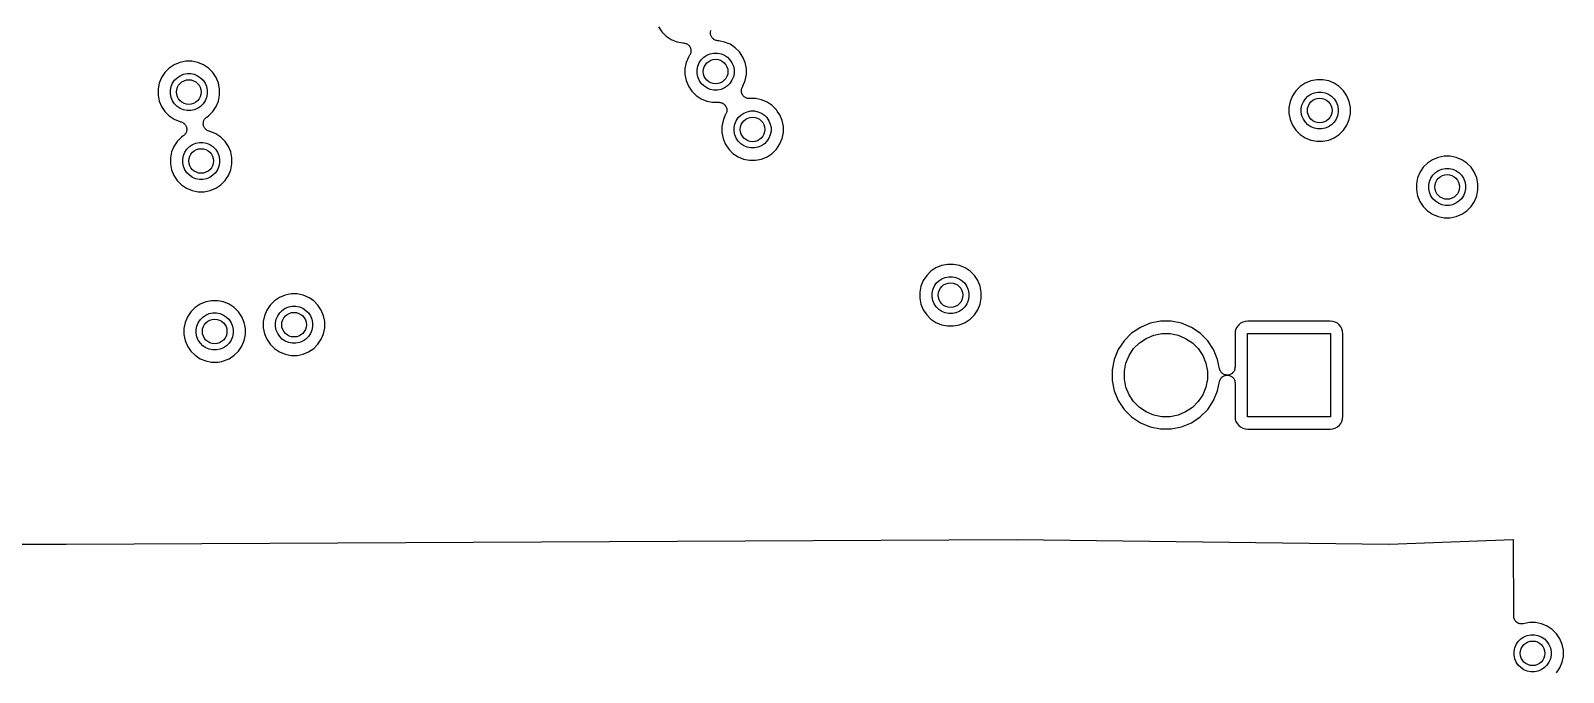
# Model space of a CAD drawing. Extents: x 76.5 to 170.9, y -170.6 to -83.1.
# Drawn here: x 122.97 to 147.88, y -135.24 to -124.81 of the extents above; entities that cross this region are included whole.
import ezdxf

# ---------------------------------------------------------------- set-up
doc = ezdxf.new("R2010")
doc.units = 0
doc.header["$MEASUREMENT"] = 0
doc.layers.add('BLACK', color=7, linetype='CONTINUOUS')

msp = doc.modelspace()

# ---------------------------------------------------------------- linework, layer by layer
at = {"layer": 'BLACK', "linetype": 'CONTINUOUS'}
for p, q in [((133.178, -124.745), (133.232, -124.827)), ((134.028, -124.809), (134.031, -124.798)), ((133.232, -124.827), (133.302, -124.897)), ((133.302, -124.897), (133.384, -124.951)), ((133.384, -124.951), (133.475, -124.989)), ((133.475, -124.989), (133.571, -125.008)), ((133.571, -125.008), (133.577, -125.008)), ((133.577, -125.008), (133.578, -125.008)), ((133.578, -125.008), (133.579, -125.008)), ((133.579, -125.008), (133.579, -125.008)), ((133.579, -125.008), (133.579, -125.008)), ((133.579, -125.008), (133.591, -125.01)), ((133.591, -125.01), (133.603, -125.011)), ((133.603, -125.011), (133.603, -125.011)), ((133.603, -125.011), (133.604, -125.011)), ((133.604, -125.011), (133.615, -125.015)), ((133.615, -125.015), (133.627, -125.018)), ((133.627, -125.018), (133.627, -125.018)), ((133.627, -125.018), (133.627, -125.018)), ((133.627, -125.018), (133.638, -125.024)), ((133.638, -125.024), (133.649, -125.03)), ((133.649, -125.03), (133.649, -125.03)), ((133.649, -125.03), (133.649, -125.03)), ((133.649, -125.03), (133.658, -125.038)), ((133.658, -125.038), (133.668, -125.046)), ((133.668, -125.046), (133.668, -125.046)), ((133.668, -125.046), (133.668, -125.046)), ((133.668, -125.046), (133.676, -125.056)), ((134.022, -124.845), (134.023, -124.833)), ((134.022, -124.846), (134.022, -124.845)), ((134.023, -124.858), (134.022, -124.846)), ((134.022, -124.846), (134.022, -124.846)), ((134.023, -124.833), (134.024, -124.821)), ((134.024, -124.87), (134.023, -124.858)), ((134.024, -124.821), (134.028, -124.809)), ((134.024, -124.821), (134.024, -124.821)), ((134.024, -124.821), (134.024, -124.821)), ((134.024, -124.871), (134.024, -124.87)), ((134.024, -124.87), (134.024, -124.87)), ((134.028, -124.882), (134.024, -124.871)), ((134.031, -124.894), (134.028, -124.882)), ((134.037, -124.905), (134.031, -124.894)), ((134.031, -124.894), (134.031, -124.894)), ((134.031, -124.894), (134.031, -124.894)), ((134.042, -124.916), (134.037, -124.905)), ((134.043, -124.916), (134.042, -124.916)), ((134.05, -124.926), (134.043, -124.916)), ((134.043, -124.916), (134.043, -124.916)), ((134.058, -124.935), (134.05, -124.926)), ((134.058, -124.936), (134.058, -124.935)), ((134.058, -124.935), (134.058, -124.935)), ((134.068, -124.943), (134.058, -124.936)), ((134.077, -124.951), (134.068, -124.943)), ((134.088, -124.957), (134.077, -124.951)), ((134.077, -124.951), (134.077, -124.951)), ((134.077, -124.951), (134.077, -124.951)), ((134.099, -124.963), (134.088, -124.957)), ((134.111, -124.967), (134.099, -124.963)), ((134.099, -124.963), (134.099, -124.963)), ((134.099, -124.963), (134.099, -124.963)), ((134.122, -124.971), (134.111, -124.967)), ((134.123, -124.971), (134.122, -124.971)), ((134.135, -124.972), (134.123, -124.971)), ((134.123, -124.971), (134.123, -124.971)), ((134.147, -124.973), (134.135, -124.972)), ((134.148, -124.973), (134.147, -124.973)), ((134.147, -124.973), (134.147, -124.973)), ((134.147, -124.973), (134.147, -124.973)), ((134.149, -124.973), (134.148, -124.973)), ((134.155, -124.973), (134.149, -124.973)), ((134.251, -124.993), (134.155, -124.973)), ((134.342, -125.03), (134.251, -124.993)), ((134.379, -125.055), (134.342, -125.03)), ((133.662, -125.237), (133.625, -125.328)), ((133.683, -125.206), (133.662, -125.237)), ((133.676, -125.056), (133.683, -125.065)), ((133.683, -125.065), (133.683, -125.065)), ((133.683, -125.065), (133.684, -125.066)), ((133.689, -125.195), (133.683, -125.206)), ((133.684, -125.066), (133.689, -125.076)), ((133.689, -125.076), (133.695, -125.087)), ((133.694, -125.184), (133.689, -125.195)), ((133.695, -125.184), (133.694, -125.184)), ((133.694, -125.184), (133.694, -125.184)), ((133.695, -125.087), (133.695, -125.087)), ((133.695, -125.087), (133.695, -125.088)), ((133.695, -125.088), (133.698, -125.099)), ((133.698, -125.172), (133.695, -125.184)), ((133.698, -125.099), (133.702, -125.111)), ((133.702, -125.161), (133.698, -125.172)), ((133.702, -125.111), (133.702, -125.111)), ((133.702, -125.111), (133.702, -125.111)), ((133.702, -125.111), (133.703, -125.123)), ((133.703, -125.148), (133.702, -125.16)), ((133.702, -125.16), (133.702, -125.16)), ((133.702, -125.16), (133.702, -125.161)), ((133.703, -125.123), (133.704, -125.135)), ((133.704, -125.136), (133.703, -125.148)), ((133.704, -125.135), (133.704, -125.136)), ((133.704, -125.136), (133.704, -125.136)), ((133.84, -125.331), (133.872, -125.282)), ((133.872, -125.282), (133.914, -125.24)), ((133.914, -125.24), (133.963, -125.208)), ((133.963, -125.208), (134.018, -125.185)), ((134.018, -125.185), (134.076, -125.173)), ((134.076, -125.173), (134.135, -125.173)), ((134.135, -125.173), (134.193, -125.185)), ((134.193, -125.185), (134.248, -125.208)), ((134.248, -125.208), (134.297, -125.24)), ((134.297, -125.24), (134.338, -125.282)), ((134.338, -125.282), (134.371, -125.331)), ((134.424, -125.085), (134.379, -125.055)), ((134.494, -125.155), (134.424, -125.085)), ((134.549, -125.237), (134.494, -125.155)), ((134.586, -125.328), (134.549, -125.237)), ((125.155, -125.487), (125.1, -125.569)), ((125.224, -125.417), (125.155, -125.487)), ((125.306, -125.363), (125.224, -125.417)), ((125.397, -125.325), (125.306, -125.363)), ((125.352, -125.573), (125.401, -125.54)), ((125.494, -125.306), (125.397, -125.325)), ((125.401, -125.54), (125.456, -125.517)), ((125.456, -125.517), (125.514, -125.506)), ((125.592, -125.306), (125.494, -125.306)), ((125.514, -125.506), (125.573, -125.506)), ((125.573, -125.506), (125.631, -125.517)), ((125.689, -125.325), (125.592, -125.306)), ((125.631, -125.517), (125.685, -125.54)), ((125.685, -125.54), (125.734, -125.573)), ((125.78, -125.363), (125.689, -125.325)), ((125.862, -125.417), (125.78, -125.363)), ((125.931, -125.487), (125.862, -125.417)), ((125.986, -125.569), (125.931, -125.487)), ((133.625, -125.328), (133.605, -125.424)), ((133.605, -125.424), (133.605, -125.523)), ((133.605, -125.523), (133.625, -125.619)), ((133.805, -125.444), (133.817, -125.386)), ((133.805, -125.503), (133.805, -125.444)), ((133.817, -125.561), (133.805, -125.503)), ((133.817, -125.386), (133.84, -125.331)), ((134.371, -125.331), (134.394, -125.386)), ((134.394, -125.386), (134.405, -125.444)), ((134.405, -125.503), (134.394, -125.561)), ((134.405, -125.444), (134.405, -125.503)), ((134.605, -125.424), (134.586, -125.328)), ((134.586, -125.619), (134.605, -125.523)), ((134.605, -125.523), (134.605, -125.424)), ((125.062, -125.66), (125.043, -125.756)), ((125.043, -125.756), (125.043, -125.855)), ((125.1, -125.569), (125.062, -125.66)), ((125.243, -125.776), (125.255, -125.718)), ((125.243, -125.835), (125.243, -125.776)), ((125.255, -125.718), (125.277, -125.664)), ((125.277, -125.664), (125.31, -125.614)), ((125.31, -125.614), (125.352, -125.573)), ((125.734, -125.573), (125.776, -125.614)), ((125.776, -125.614), (125.809, -125.664)), ((125.809, -125.664), (125.832, -125.718)), ((125.832, -125.718), (125.843, -125.776)), ((125.843, -125.776), (125.843, -125.835)), ((126.024, -125.66), (125.986, -125.569)), ((126.043, -125.756), (126.024, -125.66)), ((126.043, -125.855), (126.043, -125.756)), ((133.625, -125.619), (133.662, -125.71)), ((133.662, -125.71), (133.717, -125.792)), ((133.717, -125.792), (133.787, -125.862)), ((133.84, -125.615), (133.817, -125.561)), ((133.872, -125.665), (133.84, -125.615)), ((133.914, -125.706), (133.872, -125.665)), ((133.963, -125.739), (133.914, -125.706)), ((134.018, -125.762), (133.963, -125.739)), ((134.076, -125.773), (134.018, -125.762)), ((134.135, -125.773), (134.076, -125.773)), ((134.193, -125.762), (134.135, -125.773)), ((134.248, -125.739), (134.193, -125.762)), ((134.297, -125.706), (134.248, -125.739)), ((134.338, -125.665), (134.297, -125.706)), ((134.371, -125.615), (134.338, -125.665)), ((134.394, -125.561), (134.371, -125.615)), ((134.523, -125.785), (134.525, -125.773)), ((134.524, -125.786), (134.523, -125.785)), ((134.525, -125.798), (134.523, -125.786)), ((134.523, -125.786), (134.524, -125.786)), ((134.525, -125.773), (134.526, -125.761)), ((134.526, -125.81), (134.525, -125.798)), ((134.526, -125.761), (134.53, -125.749)), ((134.526, -125.761), (134.526, -125.761)), ((134.526, -125.761), (134.526, -125.761)), ((134.53, -125.749), (134.533, -125.737)), ((134.533, -125.737), (134.539, -125.726)), ((134.533, -125.737), (134.533, -125.737)), ((134.533, -125.737), (134.533, -125.737)), ((134.539, -125.726), (134.545, -125.716)), ((134.545, -125.716), (134.549, -125.71)), ((134.549, -125.71), (134.586, -125.619)), ((143.535, -125.787), (143.48, -125.869)), ((143.604, -125.717), (143.535, -125.787)), ((143.686, -125.663), (143.604, -125.717)), ((143.777, -125.625), (143.686, -125.663)), ((143.874, -125.606), (143.777, -125.625)), ((143.972, -125.606), (143.874, -125.606)), ((144.069, -125.625), (143.972, -125.606)), ((144.16, -125.663), (144.069, -125.625)), ((144.242, -125.717), (144.16, -125.663)), ((144.311, -125.787), (144.242, -125.717)), ((144.366, -125.869), (144.311, -125.787)), ((125.043, -125.855), (125.062, -125.952)), ((125.062, -125.952), (125.1, -126.043)), ((125.1, -126.043), (125.155, -126.124)), ((125.255, -125.893), (125.243, -125.835)), ((125.277, -125.948), (125.255, -125.893)), ((125.31, -125.997), (125.277, -125.948)), ((125.352, -126.039), (125.31, -125.997)), ((125.401, -126.072), (125.352, -126.039)), ((125.734, -126.039), (125.685, -126.072)), ((125.776, -125.997), (125.734, -126.039)), ((125.809, -125.948), (125.776, -125.997)), ((125.832, -125.893), (125.809, -125.948)), ((125.843, -125.835), (125.832, -125.893)), ((125.931, -126.124), (125.986, -126.042)), ((125.986, -126.042), (126.024, -125.952)), ((126.024, -125.952), (126.043, -125.855)), ((133.787, -125.862), (133.869, -125.916)), ((133.869, -125.916), (133.96, -125.954)), ((133.96, -125.954), (134.056, -125.973)), ((134.056, -125.973), (134.16, -125.973)), ((134.16, -125.973), (134.162, -125.973)), ((134.162, -125.973), (134.162, -125.973)), ((134.162, -125.973), (134.162, -125.973)), ((134.162, -125.973), (134.162, -125.973)), ((134.162, -125.973), (134.174, -125.975)), ((134.174, -125.975), (134.186, -125.976)), ((134.186, -125.976), (134.187, -125.976)), ((134.187, -125.976), (134.187, -125.976)), ((134.187, -125.976), (134.199, -125.98)), ((134.199, -125.98), (134.21, -125.983)), ((134.21, -125.983), (134.21, -125.984)), ((134.21, -125.984), (134.211, -125.984)), ((134.211, -125.984), (134.221, -125.99)), ((134.221, -125.99), (134.232, -125.995)), ((134.232, -125.995), (134.232, -125.995)), ((134.232, -125.995), (134.232, -125.996)), ((134.232, -125.996), (134.242, -126.003)), ((134.242, -126.003), (134.251, -126.011)), ((134.251, -126.011), (134.251, -126.011)), ((134.251, -126.011), (134.251, -126.012)), ((134.251, -126.012), (134.259, -126.021)), ((134.259, -126.021), (134.266, -126.03)), ((134.266, -126.03), (134.267, -126.031)), ((134.267, -126.031), (134.267, -126.031)), ((134.267, -126.031), (134.272, -126.042)), ((134.272, -126.042), (134.278, -126.052)), ((134.526, -125.811), (134.526, -125.81)), ((134.526, -125.81), (134.526, -125.81)), ((134.529, -125.822), (134.526, -125.811)), ((134.533, -125.834), (134.529, -125.822)), ((134.539, -125.845), (134.533, -125.834)), ((134.533, -125.834), (134.533, -125.834)), ((134.533, -125.834), (134.533, -125.834)), ((134.544, -125.856), (134.539, -125.845)), ((134.545, -125.856), (134.544, -125.856)), ((134.544, -125.856), (134.544, -125.856)), ((134.552, -125.866), (134.545, -125.856)), ((134.56, -125.875), (134.552, -125.866)), ((134.57, -125.883), (134.56, -125.875)), ((134.56, -125.875), (134.56, -125.875)), ((134.56, -125.875), (134.56, -125.875)), ((134.579, -125.891), (134.57, -125.883)), ((134.59, -125.897), (134.579, -125.891)), ((134.579, -125.891), (134.579, -125.891)), ((134.579, -125.891), (134.579, -125.891)), ((134.6, -125.903), (134.59, -125.897)), ((134.601, -125.903), (134.6, -125.903)), ((134.612, -125.907), (134.601, -125.903)), ((134.601, -125.903), (134.601, -125.903)), ((134.624, -125.91), (134.612, -125.907)), ((134.625, -125.911), (134.624, -125.91)), ((134.624, -125.91), (134.624, -125.91)), ((134.636, -125.912), (134.625, -125.911)), ((134.649, -125.913), (134.636, -125.912)), ((134.65, -125.913), (134.649, -125.913)), ((134.649, -125.913), (134.649, -125.913)), ((134.649, -125.913), (134.649, -125.913)), ((134.649, -125.913), (134.649, -125.913)), ((134.755, -125.913), (134.65, -125.913)), ((134.851, -125.932), (134.755, -125.913)), ((134.942, -125.97), (134.851, -125.932)), ((135.024, -126.025), (134.942, -125.97)), ((135.094, -126.094), (135.024, -126.025)), ((143.442, -125.96), (143.423, -126.056)), ((143.48, -125.869), (143.442, -125.96)), ((143.623, -126.076), (143.635, -126.018)), ((143.635, -126.018), (143.657, -125.964)), ((143.657, -125.964), (143.69, -125.914)), ((143.69, -125.914), (143.732, -125.873)), ((143.732, -125.873), (143.781, -125.84)), ((143.781, -125.84), (143.836, -125.817)), ((143.836, -125.817), (143.894, -125.806)), ((143.894, -125.806), (143.953, -125.806)), ((143.953, -125.806), (144.011, -125.817)), ((144.011, -125.817), (144.065, -125.84)), ((144.065, -125.84), (144.114, -125.873)), ((144.114, -125.873), (144.156, -125.914)), ((144.156, -125.914), (144.189, -125.964)), ((144.189, -125.964), (144.212, -126.018)), ((144.212, -126.018), (144.223, -126.076)), ((144.404, -125.96), (144.366, -125.869)), ((144.423, -126.056), (144.404, -125.96)), ((125.155, -126.124), (125.224, -126.194)), ((125.224, -126.194), (125.306, -126.249)), ((125.306, -126.249), (125.397, -126.286)), ((125.397, -126.286), (125.407, -126.288)), ((125.456, -126.094), (125.401, -126.072)), ((125.407, -126.288), (125.408, -126.289)), ((125.408, -126.289), (125.408, -126.289)), ((125.408, -126.289), (125.408, -126.289)), ((125.408, -126.289), (125.408, -126.289)), ((125.408, -126.289), (125.42, -126.292)), ((125.42, -126.292), (125.432, -126.296)), ((125.432, -126.296), (125.432, -126.296)), ((125.432, -126.296), (125.432, -126.296)), ((125.432, -126.296), (125.443, -126.302)), ((125.514, -126.106), (125.456, -126.094)), ((125.573, -126.106), (125.514, -126.106)), ((125.631, -126.094), (125.573, -126.106)), ((125.685, -126.072), (125.631, -126.094)), ((125.779, -126.305), (125.78, -126.293)), ((125.78, -126.293), (125.783, -126.281)), ((125.78, -126.293), (125.78, -126.293)), ((125.78, -126.293), (125.78, -126.293)), ((125.783, -126.281), (125.787, -126.27)), ((125.787, -126.269), (125.793, -126.258)), ((125.787, -126.27), (125.787, -126.269)), ((125.787, -126.269), (125.787, -126.269)), ((125.793, -126.258), (125.799, -126.248)), ((125.799, -126.247), (125.807, -126.238)), ((125.799, -126.248), (125.799, -126.247)), ((125.799, -126.248), (125.799, -126.248)), ((125.807, -126.238), (125.814, -126.229)), ((125.814, -126.229), (125.815, -126.228)), ((125.815, -126.228), (125.824, -126.22)), ((125.815, -126.228), (125.815, -126.228)), ((125.824, -126.22), (125.834, -126.213)), ((125.834, -126.213), (125.862, -126.194)), ((125.862, -126.194), (125.931, -126.124)), ((134.225, -126.267), (134.206, -126.364)), ((134.262, -126.176), (134.225, -126.267)), ((134.266, -126.171), (134.262, -126.176)), ((134.272, -126.16), (134.266, -126.171)), ((134.278, -126.15), (134.272, -126.16)), ((134.278, -126.052), (134.278, -126.053)), ((134.278, -126.053), (134.278, -126.053)), ((134.278, -126.053), (134.282, -126.064)), ((134.281, -126.137), (134.278, -126.149)), ((134.278, -126.149), (134.278, -126.149)), ((134.278, -126.149), (134.278, -126.15)), ((134.285, -126.126), (134.281, -126.137)), ((134.282, -126.064), (134.285, -126.076)), ((134.285, -126.076), (134.285, -126.076)), ((134.285, -126.076), (134.285, -126.077)), ((134.285, -126.077), (134.286, -126.089)), ((134.286, -126.113), (134.285, -126.125)), ((134.285, -126.125), (134.285, -126.126)), ((134.285, -126.126), (134.285, -126.126)), ((134.286, -126.089), (134.287, -126.101)), ((134.287, -126.101), (134.286, -126.113)), ((134.287, -126.101), (134.287, -126.101)), ((134.287, -126.101), (134.287, -126.101)), ((134.417, -126.326), (134.44, -126.271)), ((134.44, -126.271), (134.473, -126.222)), ((134.473, -126.222), (134.514, -126.18)), ((134.514, -126.18), (134.563, -126.147)), ((134.563, -126.147), (134.618, -126.125)), ((134.618, -126.125), (134.676, -126.113)), ((134.676, -126.113), (134.735, -126.113)), ((134.735, -126.113), (134.793, -126.125)), ((134.793, -126.125), (134.848, -126.147)), ((134.848, -126.147), (134.897, -126.18)), ((134.897, -126.18), (134.939, -126.222)), ((134.939, -126.222), (134.971, -126.271)), ((134.971, -126.271), (134.994, -126.326)), ((135.107, -126.114), (135.094, -126.094)), ((135.149, -126.176), (135.107, -126.114)), ((135.186, -126.267), (135.149, -126.176)), ((135.206, -126.364), (135.186, -126.267)), ((143.423, -126.056), (143.423, -126.155)), ((143.423, -126.155), (143.442, -126.252)), ((143.442, -126.252), (143.48, -126.343)), ((143.623, -126.135), (143.623, -126.076)), ((143.635, -126.193), (143.623, -126.135)), ((143.657, -126.248), (143.635, -126.193)), ((143.69, -126.297), (143.657, -126.248)), ((143.732, -126.339), (143.69, -126.297)), ((144.156, -126.297), (144.114, -126.339)), ((144.189, -126.248), (144.156, -126.297)), ((144.212, -126.193), (144.189, -126.248)), ((144.223, -126.135), (144.212, -126.193)), ((144.223, -126.076), (144.223, -126.135)), ((144.366, -126.343), (144.404, -126.252)), ((144.404, -126.252), (144.423, -126.155)), ((144.423, -126.155), (144.423, -126.056)), ((125.424, -126.537), (125.355, -126.607)), ((125.453, -126.518), (125.424, -126.537)), ((125.443, -126.302), (125.453, -126.308)), ((125.453, -126.308), (125.454, -126.308)), ((125.462, -126.511), (125.453, -126.518)), ((125.454, -126.308), (125.454, -126.308)), ((125.454, -126.308), (125.463, -126.316)), ((125.471, -126.503), (125.462, -126.511)), ((125.463, -126.316), (125.472, -126.324)), ((125.472, -126.503), (125.471, -126.503)), ((125.472, -126.324), (125.473, -126.324)), ((125.479, -126.493), (125.472, -126.503)), ((125.472, -126.503), (125.472, -126.503)), ((125.473, -126.324), (125.473, -126.324)), ((125.473, -126.324), (125.48, -126.334)), ((125.487, -126.484), (125.479, -126.493)), ((125.48, -126.334), (125.488, -126.343)), ((125.493, -126.473), (125.487, -126.484)), ((125.487, -126.484), (125.487, -126.484)), ((125.487, -126.484), (125.487, -126.484)), ((125.488, -126.343), (125.488, -126.343)), ((125.488, -126.343), (125.488, -126.343)), ((125.488, -126.343), (125.494, -126.354)), ((125.499, -126.462), (125.493, -126.473)), ((125.494, -126.354), (125.5, -126.365)), ((125.503, -126.45), (125.499, -126.462)), ((125.499, -126.462), (125.499, -126.462)), ((125.499, -126.462), (125.499, -126.462)), ((125.5, -126.365), (125.5, -126.365)), ((125.5, -126.365), (125.5, -126.365)), ((125.5, -126.365), (125.503, -126.377)), ((125.503, -126.377), (125.507, -126.389)), ((125.506, -126.439), (125.503, -126.45)), ((125.508, -126.426), (125.506, -126.438)), ((125.506, -126.438), (125.506, -126.438)), ((125.506, -126.438), (125.506, -126.439)), ((125.507, -126.389), (125.507, -126.389)), ((125.507, -126.389), (125.507, -126.389)), ((125.507, -126.389), (125.508, -126.401)), ((125.508, -126.401), (125.509, -126.413)), ((125.509, -126.414), (125.508, -126.426)), ((125.509, -126.413), (125.509, -126.414)), ((125.509, -126.414), (125.509, -126.414)), ((125.777, -126.317), (125.779, -126.305)), ((125.777, -126.318), (125.777, -126.317)), ((125.778, -126.33), (125.777, -126.318)), ((125.777, -126.318), (125.777, -126.318)), ((125.779, -126.342), (125.778, -126.33)), ((125.78, -126.342), (125.779, -126.342)), ((125.78, -126.343), (125.78, -126.342)), ((125.783, -126.354), (125.78, -126.343)), ((125.786, -126.366), (125.783, -126.354)), ((125.787, -126.366), (125.786, -126.366)), ((125.792, -126.377), (125.787, -126.366)), ((125.787, -126.366), (125.787, -126.366)), ((125.798, -126.388), (125.792, -126.377)), ((125.806, -126.398), (125.798, -126.388)), ((125.798, -126.388), (125.798, -126.388)), ((125.798, -126.388), (125.798, -126.388)), ((125.813, -126.407), (125.806, -126.398)), ((125.814, -126.407), (125.813, -126.407)), ((125.814, -126.408), (125.814, -126.407)), ((125.823, -126.415), (125.814, -126.408)), ((125.832, -126.423), (125.823, -126.415)), ((125.833, -126.423), (125.832, -126.423)), ((125.843, -126.429), (125.833, -126.423)), ((125.833, -126.423), (125.833, -126.423)), ((125.854, -126.435), (125.843, -126.429)), ((125.866, -126.439), (125.854, -126.435)), ((125.854, -126.435), (125.854, -126.435)), ((125.854, -126.435), (125.854, -126.435)), ((125.878, -126.443), (125.866, -126.439)), ((125.879, -126.443), (125.878, -126.443)), ((125.878, -126.443), (125.878, -126.443)), ((125.878, -126.443), (125.878, -126.443)), ((125.878, -126.443), (125.878, -126.443)), ((125.889, -126.445), (125.879, -126.443)), ((125.98, -126.483), (125.889, -126.445)), ((126.062, -126.537), (125.98, -126.483)), ((126.131, -126.607), (126.062, -126.537)), ((134.206, -126.364), (134.206, -126.462)), ((134.206, -126.462), (134.225, -126.559)), ((134.406, -126.384), (134.417, -126.326)), ((134.406, -126.443), (134.406, -126.384)), ((134.417, -126.501), (134.406, -126.443)), ((134.44, -126.555), (134.417, -126.501)), ((134.994, -126.501), (134.971, -126.555)), ((134.994, -126.326), (135.006, -126.384)), ((135.006, -126.443), (134.994, -126.501)), ((135.006, -126.384), (135.006, -126.443)), ((135.186, -126.559), (135.206, -126.462)), ((135.206, -126.462), (135.206, -126.364)), ((143.48, -126.343), (143.535, -126.424)), ((143.535, -126.424), (143.604, -126.494)), ((143.604, -126.494), (143.686, -126.549)), ((143.781, -126.372), (143.732, -126.339)), ((143.836, -126.394), (143.781, -126.372)), ((143.894, -126.406), (143.836, -126.394)), ((143.953, -126.406), (143.894, -126.406)), ((144.011, -126.394), (143.953, -126.406)), ((144.065, -126.372), (144.011, -126.394)), ((144.114, -126.339), (144.065, -126.372)), ((144.16, -126.549), (144.242, -126.494)), ((144.242, -126.494), (144.311, -126.424)), ((144.311, -126.424), (144.366, -126.343)), ((125.262, -126.78), (125.243, -126.876)), ((125.3, -126.689), (125.262, -126.78)), ((125.355, -126.607), (125.3, -126.689)), ((125.455, -126.838), (125.477, -126.784)), ((125.477, -126.784), (125.51, -126.734)), ((125.51, -126.734), (125.552, -126.693)), ((125.552, -126.693), (125.601, -126.66)), ((125.601, -126.66), (125.656, -126.637)), ((125.656, -126.637), (125.714, -126.626)), ((125.714, -126.626), (125.773, -126.626)), ((125.773, -126.626), (125.831, -126.637)), ((125.831, -126.637), (125.885, -126.66)), ((125.885, -126.66), (125.934, -126.693)), ((125.934, -126.693), (125.976, -126.734)), ((125.976, -126.734), (126.009, -126.784)), ((126.009, -126.784), (126.032, -126.838)), ((126.186, -126.689), (126.131, -126.607)), ((126.224, -126.78), (126.186, -126.689)), ((126.243, -126.876), (126.224, -126.78)), ((134.225, -126.559), (134.262, -126.65)), ((134.262, -126.65), (134.317, -126.732)), ((134.317, -126.732), (134.387, -126.802)), ((134.473, -126.604), (134.44, -126.555)), ((134.514, -126.646), (134.473, -126.604)), ((134.563, -126.679), (134.514, -126.646)), ((134.618, -126.702), (134.563, -126.679)), ((134.676, -126.713), (134.618, -126.702)), ((134.735, -126.713), (134.676, -126.713)), ((134.793, -126.702), (134.735, -126.713)), ((134.848, -126.679), (134.793, -126.702)), ((134.897, -126.646), (134.848, -126.679)), ((134.939, -126.604), (134.897, -126.646)), ((134.971, -126.555), (134.939, -126.604)), ((135.024, -126.802), (135.094, -126.732)), ((135.094, -126.732), (135.149, -126.65)), ((135.149, -126.65), (135.186, -126.559)), ((143.686, -126.549), (143.777, -126.586)), ((143.777, -126.586), (143.874, -126.606)), ((143.874, -126.606), (143.972, -126.606)), ((143.972, -126.606), (144.069, -126.586)), ((144.069, -126.586), (144.16, -126.549)), ((125.243, -126.876), (125.243, -126.975)), ((125.243, -126.975), (125.262, -127.072)), ((125.443, -126.896), (125.455, -126.838)), ((125.443, -126.955), (125.443, -126.896)), ((125.455, -127.013), (125.443, -126.955)), ((125.477, -127.068), (125.455, -127.013)), ((126.032, -127.013), (126.009, -127.068)), ((126.032, -126.838), (126.043, -126.896)), ((126.043, -126.955), (126.032, -127.013)), ((126.043, -126.896), (126.043, -126.955)), ((126.224, -127.072), (126.243, -126.975)), ((126.243, -126.975), (126.243, -126.876)), ((134.387, -126.802), (134.469, -126.856)), ((134.469, -126.856), (134.56, -126.894)), ((134.56, -126.894), (134.656, -126.913)), ((134.656, -126.913), (134.755, -126.913)), ((134.755, -126.913), (134.851, -126.894)), ((134.851, -126.894), (134.942, -126.856)), ((134.942, -126.856), (135.024, -126.802)), ((145.607, -127.029), (145.552, -127.111)), ((145.677, -126.96), (145.607, -127.029)), ((145.758, -126.905), (145.677, -126.96)), ((145.849, -126.867), (145.758, -126.905)), ((145.946, -126.848), (145.849, -126.867)), ((146.045, -126.848), (145.946, -126.848)), ((146.141, -126.867), (146.045, -126.848)), ((146.232, -126.905), (146.141, -126.867)), ((146.314, -126.96), (146.232, -126.905)), ((146.384, -127.029), (146.314, -126.96)), ((146.438, -127.111), (146.384, -127.029)), ((125.262, -127.072), (125.3, -127.163)), ((125.3, -127.163), (125.355, -127.244)), ((125.355, -127.244), (125.424, -127.314)), ((125.51, -127.117), (125.477, -127.068)), ((125.552, -127.159), (125.51, -127.117)), ((125.601, -127.192), (125.552, -127.159)), ((125.656, -127.214), (125.601, -127.192)), ((125.714, -127.226), (125.656, -127.214)), ((125.773, -127.226), (125.714, -127.226)), ((125.831, -127.214), (125.773, -127.226)), ((125.885, -127.192), (125.831, -127.214)), ((125.934, -127.159), (125.885, -127.192)), ((125.976, -127.117), (125.934, -127.159)), ((126.009, -127.068), (125.976, -127.117)), ((126.062, -127.314), (126.131, -127.244)), ((126.131, -127.244), (126.151, -127.216)), ((126.151, -127.215), (126.186, -127.163)), ((126.151, -127.216), (126.151, -127.215)), ((126.186, -127.163), (126.224, -127.072)), ((145.515, -127.202), (145.495, -127.299)), ((145.552, -127.111), (145.515, -127.202)), ((145.695, -127.318), (145.707, -127.26)), ((145.707, -127.26), (145.729, -127.206)), ((145.729, -127.206), (145.762, -127.157)), ((145.762, -127.157), (145.804, -127.115)), ((145.804, -127.115), (145.853, -127.082)), ((145.853, -127.082), (145.908, -127.059)), ((145.908, -127.059), (145.966, -127.048)), ((145.966, -127.048), (146.025, -127.048)), ((146.025, -127.048), (146.083, -127.059)), ((146.083, -127.059), (146.137, -127.082)), ((146.137, -127.082), (146.187, -127.115)), ((146.187, -127.115), (146.228, -127.157)), ((146.228, -127.157), (146.261, -127.206)), ((146.261, -127.206), (146.284, -127.26)), ((146.284, -127.26), (146.295, -127.318)), ((146.447, -127.131), (146.438, -127.111)), ((146.447, -127.132), (146.447, -127.131)), ((146.476, -127.202), (146.447, -127.132)), ((146.495, -127.299), (146.476, -127.202)), ((125.424, -127.314), (125.506, -127.369)), ((125.506, -127.369), (125.597, -127.406)), ((125.597, -127.406), (125.694, -127.426)), ((125.694, -127.426), (125.792, -127.426)), ((125.792, -127.426), (125.889, -127.406)), ((125.889, -127.406), (125.98, -127.369)), ((125.98, -127.369), (126.062, -127.314)), ((145.495, -127.299), (145.495, -127.397)), ((145.495, -127.397), (145.515, -127.494)), ((145.515, -127.494), (145.552, -127.585)), ((145.695, -127.377), (145.695, -127.318)), ((145.707, -127.435), (145.695, -127.377)), ((145.729, -127.49), (145.707, -127.435)), ((145.762, -127.539), (145.729, -127.49)), ((145.804, -127.581), (145.762, -127.539)), ((146.228, -127.539), (146.187, -127.581)), ((146.261, -127.49), (146.228, -127.539)), ((146.284, -127.435), (146.261, -127.49)), ((146.295, -127.377), (146.284, -127.435)), ((146.295, -127.318), (146.295, -127.377)), ((146.438, -127.585), (146.476, -127.494)), ((146.476, -127.494), (146.495, -127.397)), ((146.495, -127.397), (146.495, -127.299)), ((145.552, -127.585), (145.607, -127.667)), ((145.607, -127.667), (145.677, -127.736)), ((145.677, -127.736), (145.758, -127.791)), ((145.758, -127.791), (145.849, -127.829)), ((145.853, -127.614), (145.804, -127.581)), ((145.908, -127.636), (145.853, -127.614)), ((145.966, -127.648), (145.908, -127.636)), ((146.025, -127.648), (145.966, -127.648)), ((146.083, -127.636), (146.025, -127.648)), ((146.137, -127.614), (146.083, -127.636)), ((146.187, -127.581), (146.137, -127.614)), ((146.141, -127.829), (146.232, -127.791)), ((146.232, -127.791), (146.314, -127.736)), ((146.314, -127.736), (146.384, -127.667)), ((146.384, -127.667), (146.438, -127.585)), ((145.849, -127.829), (145.946, -127.848)), ((145.946, -127.848), (146.045, -127.848)), ((146.045, -127.848), (146.141, -127.829)), ((137.535, -128.787), (137.48, -128.869)), ((137.604, -128.717), (137.535, -128.787)), ((137.686, -128.663), (137.604, -128.717)), ((137.777, -128.625), (137.686, -128.663)), ((137.874, -128.606), (137.777, -128.625)), ((137.972, -128.606), (137.874, -128.606)), ((138.069, -128.625), (137.972, -128.606)), ((138.16, -128.663), (138.069, -128.625)), ((138.242, -128.717), (138.16, -128.663)), ((138.311, -128.787), (138.242, -128.717)), ((138.366, -128.869), (138.311, -128.787)), ((137.442, -128.96), (137.423, -129.056)), ((137.48, -128.869), (137.442, -128.96)), ((137.623, -129.076), (137.635, -129.018)), ((137.635, -129.018), (137.657, -128.964)), ((137.657, -128.964), (137.69, -128.914)), ((137.69, -128.914), (137.732, -128.873)), ((137.732, -128.873), (137.781, -128.84)), ((137.781, -128.84), (137.836, -128.817)), ((137.836, -128.817), (137.894, -128.806)), ((137.894, -128.806), (137.953, -128.806)), ((137.953, -128.806), (138.011, -128.817)), ((138.011, -128.817), (138.065, -128.84)), ((138.065, -128.84), (138.114, -128.873)), ((138.114, -128.873), (138.156, -128.914)), ((138.156, -128.914), (138.189, -128.964)), ((138.189, -128.964), (138.212, -129.018)), ((138.212, -129.018), (138.223, -129.076)), ((138.404, -128.96), (138.366, -128.869)), ((138.423, -129.056), (138.404, -128.96)), ((125.726, -129.253), (125.644, -129.307)), ((125.817, -129.215), (125.726, -129.253)), ((125.914, -129.196), (125.817, -129.215)), ((126.012, -129.196), (125.914, -129.196)), ((126.109, -129.215), (126.012, -129.196)), ((126.2, -129.253), (126.109, -129.215)), ((126.282, -129.307), (126.2, -129.253)), ((126.865, -129.267), (126.81, -129.349)), ((126.934, -129.197), (126.865, -129.267)), ((127.016, -129.143), (126.934, -129.197)), ((127.107, -129.105), (127.016, -129.143)), ((127.204, -129.086), (127.107, -129.105)), ((127.166, -129.297), (127.224, -129.286)), ((127.302, -129.086), (127.204, -129.086)), ((127.224, -129.286), (127.283, -129.286)), ((127.283, -129.286), (127.341, -129.297)), ((127.399, -129.105), (127.302, -129.086)), ((127.49, -129.143), (127.399, -129.105)), ((127.5, -129.15), (127.49, -129.143)), ((127.572, -129.197), (127.5, -129.15)), ((127.641, -129.267), (127.572, -129.197)), ((127.696, -129.349), (127.641, -129.267)), ((137.423, -129.056), (137.423, -129.155)), ((137.423, -129.155), (137.442, -129.252)), ((137.442, -129.252), (137.48, -129.343)), ((137.623, -129.135), (137.623, -129.076)), ((137.635, -129.193), (137.623, -129.135)), ((137.657, -129.248), (137.635, -129.193)), ((137.69, -129.297), (137.657, -129.248)), ((138.189, -129.248), (138.156, -129.297)), ((138.212, -129.193), (138.189, -129.248)), ((138.223, -129.135), (138.212, -129.193)), ((138.223, -129.076), (138.223, -129.135)), ((138.366, -129.343), (138.404, -129.252)), ((138.404, -129.252), (138.423, -129.155)), ((138.423, -129.155), (138.423, -129.056)), ((125.52, -129.459), (125.482, -129.55)), ((125.575, -129.377), (125.52, -129.459)), ((125.644, -129.307), (125.575, -129.377)), ((125.697, -129.554), (125.73, -129.504)), ((125.73, -129.504), (125.772, -129.463)), ((125.772, -129.463), (125.821, -129.43)), ((125.821, -129.43), (125.876, -129.407)), ((125.876, -129.407), (125.934, -129.396)), ((125.934, -129.396), (125.993, -129.396)), ((125.993, -129.396), (126.051, -129.407)), ((126.051, -129.407), (126.105, -129.43)), ((126.105, -129.43), (126.154, -129.463)), ((126.154, -129.463), (126.196, -129.504)), ((126.196, -129.504), (126.229, -129.554)), ((126.351, -129.377), (126.282, -129.307)), ((126.406, -129.459), (126.351, -129.377)), ((126.444, -129.55), (126.406, -129.459)), ((126.772, -129.44), (126.753, -129.536)), ((126.753, -129.536), (126.753, -129.635)), ((126.81, -129.349), (126.772, -129.44)), ((126.953, -129.556), (126.965, -129.498)), ((126.965, -129.498), (126.987, -129.444)), ((126.987, -129.444), (127.02, -129.394)), ((127.02, -129.394), (127.062, -129.353)), ((127.062, -129.353), (127.111, -129.32)), ((127.111, -129.32), (127.166, -129.297)), ((127.341, -129.297), (127.395, -129.32)), ((127.395, -129.32), (127.444, -129.353)), ((127.444, -129.353), (127.486, -129.394)), ((127.486, -129.394), (127.519, -129.444)), ((127.519, -129.444), (127.542, -129.498)), ((127.542, -129.498), (127.553, -129.556)), ((127.734, -129.44), (127.696, -129.349)), ((127.753, -129.536), (127.734, -129.44)), ((127.753, -129.635), (127.753, -129.536)), ((137.48, -129.343), (137.535, -129.424)), ((137.535, -129.424), (137.604, -129.494)), ((137.604, -129.494), (137.686, -129.549)), ((137.732, -129.339), (137.69, -129.297)), ((137.781, -129.372), (137.732, -129.339)), ((137.836, -129.394), (137.781, -129.372)), ((137.894, -129.406), (137.836, -129.394)), ((137.953, -129.406), (137.894, -129.406)), ((138.011, -129.394), (137.953, -129.406)), ((138.065, -129.372), (138.011, -129.394)), ((138.114, -129.339), (138.065, -129.372)), ((138.156, -129.297), (138.114, -129.339)), ((138.16, -129.549), (138.242, -129.494)), ((138.242, -129.494), (138.311, -129.424)), ((138.311, -129.424), (138.366, -129.343)), ((141.337, -129.531), (141.168, -129.564)), ((141.509, -129.531), (141.337, -129.531)), ((141.678, -129.564), (141.509, -129.531)), ((142.709, -129.534), (142.671, -129.545)), ((142.754, -129.529), (142.709, -129.534)), ((144.092, -129.529), (142.754, -129.529)), ((144.137, -129.534), (144.092, -129.529)), ((144.175, -129.545), (144.137, -129.534)), ((125.482, -129.55), (125.463, -129.646)), ((125.463, -129.646), (125.463, -129.745)), ((125.463, -129.745), (125.482, -129.842)), ((125.663, -129.666), (125.675, -129.608)), ((125.663, -129.725), (125.663, -129.666)), ((125.675, -129.783), (125.663, -129.725)), ((125.675, -129.608), (125.697, -129.554)), ((125.697, -129.838), (125.675, -129.783)), ((126.229, -129.554), (126.252, -129.608)), ((126.252, -129.783), (126.229, -129.838)), ((126.252, -129.608), (126.263, -129.666)), ((126.263, -129.725), (126.252, -129.783)), ((126.263, -129.666), (126.263, -129.725)), ((126.463, -129.646), (126.444, -129.55)), ((126.444, -129.842), (126.463, -129.745)), ((126.463, -129.745), (126.463, -129.646)), ((126.753, -129.635), (126.772, -129.732)), ((126.772, -129.732), (126.81, -129.823)), ((126.953, -129.615), (126.953, -129.556)), ((126.965, -129.673), (126.953, -129.615)), ((126.987, -129.728), (126.965, -129.673)), ((127.02, -129.777), (126.987, -129.728)), ((127.062, -129.819), (127.02, -129.777)), ((127.486, -129.777), (127.444, -129.819)), ((127.519, -129.728), (127.486, -129.777)), ((127.542, -129.673), (127.519, -129.728)), ((127.553, -129.615), (127.542, -129.673)), ((127.553, -129.556), (127.553, -129.615)), ((127.696, -129.823), (127.734, -129.732)), ((127.734, -129.732), (127.753, -129.635)), ((137.686, -129.549), (137.777, -129.586)), ((137.777, -129.586), (137.874, -129.606)), ((137.874, -129.606), (137.972, -129.606)), ((137.972, -129.606), (138.069, -129.586)), ((138.069, -129.586), (138.16, -129.549)), ((140.865, -129.726), (140.743, -129.848)), ((141.009, -129.63), (140.865, -129.726)), ((141.168, -129.564), (141.009, -129.63)), ((141.103, -129.808), (141.226, -129.757)), ((141.226, -129.757), (141.357, -129.731)), ((141.357, -129.731), (141.49, -129.731)), ((141.49, -129.731), (141.62, -129.757)), ((141.62, -129.757), (141.743, -129.808)), ((141.838, -129.63), (141.678, -129.564)), ((141.981, -129.726), (141.838, -129.63)), ((142.103, -129.848), (141.981, -129.726)), ((142.551, -129.691), (142.547, -129.737)), ((142.547, -129.737), (142.547, -130.279)), ((142.562, -129.654), (142.551, -129.691)), ((142.581, -129.619), (142.562, -129.654)), ((142.606, -129.589), (142.581, -129.619)), ((142.636, -129.564), (142.606, -129.589)), ((142.671, -129.545), (142.636, -129.564)), ((142.748, -131.081), (142.748, -129.731)), ((142.748, -129.731), (144.098, -129.731)), ((144.098, -129.731), (144.098, -131.081)), ((144.21, -129.564), (144.175, -129.545)), ((144.24, -129.589), (144.21, -129.564)), ((144.265, -129.619), (144.24, -129.589)), ((144.284, -129.654), (144.265, -129.619)), ((144.295, -129.691), (144.284, -129.654)), ((144.3, -129.737), (144.295, -129.691)), ((144.3, -131.074), (144.3, -129.737)), ((125.482, -129.842), (125.52, -129.933)), ((125.52, -129.933), (125.575, -130.014)), ((125.575, -130.014), (125.644, -130.084)), ((125.73, -129.887), (125.697, -129.838)), ((125.772, -129.929), (125.73, -129.887)), ((125.821, -129.962), (125.772, -129.929)), ((125.876, -129.984), (125.821, -129.962)), ((125.934, -129.996), (125.876, -129.984)), ((125.993, -129.996), (125.934, -129.996)), ((126.051, -129.984), (125.993, -129.996)), ((126.105, -129.962), (126.051, -129.984)), ((126.154, -129.929), (126.105, -129.962)), ((126.196, -129.887), (126.154, -129.929)), ((126.229, -129.838), (126.196, -129.887)), ((126.282, -130.084), (126.351, -130.014)), ((126.351, -130.014), (126.406, -129.933)), ((126.406, -129.933), (126.444, -129.842)), ((126.81, -129.823), (126.865, -129.904)), ((126.865, -129.904), (126.934, -129.974)), ((126.934, -129.974), (127.016, -130.029)), ((127.016, -130.029), (127.107, -130.066)), ((127.111, -129.852), (127.062, -129.819)), ((127.166, -129.874), (127.111, -129.852)), ((127.224, -129.886), (127.166, -129.874)), ((127.283, -129.886), (127.224, -129.886)), ((127.341, -129.874), (127.283, -129.886)), ((127.395, -129.852), (127.341, -129.874)), ((127.444, -129.819), (127.395, -129.852)), ((127.399, -130.066), (127.49, -130.029)), ((127.49, -130.029), (127.572, -129.974)), ((127.572, -129.974), (127.641, -129.904)), ((127.641, -129.904), (127.696, -129.823)), ((140.648, -129.991), (140.582, -130.15)), ((140.743, -129.848), (140.648, -129.991)), ((140.825, -130.086), (140.899, -129.975)), ((140.899, -129.975), (140.993, -129.881)), ((140.993, -129.881), (141.103, -129.808)), ((141.743, -129.808), (141.853, -129.881)), ((141.853, -129.881), (141.947, -129.975)), ((141.947, -129.975), (142.021, -130.086)), ((142.199, -129.991), (142.103, -129.848)), ((142.264, -130.15), (142.199, -129.991)), ((125.644, -130.084), (125.726, -130.139)), ((125.726, -130.139), (125.817, -130.176)), ((125.817, -130.176), (125.914, -130.196)), ((125.914, -130.196), (126.012, -130.196)), ((126.012, -130.196), (126.079, -130.182)), ((126.079, -130.182), (126.109, -130.176)), ((126.079, -130.182), (126.079, -130.182)), ((126.109, -130.176), (126.2, -130.139)), ((126.2, -130.139), (126.282, -130.084)), ((127.107, -130.066), (127.204, -130.086)), ((127.204, -130.086), (127.302, -130.086)), ((127.302, -130.086), (127.399, -130.066)), ((140.582, -130.15), (140.548, -130.32)), ((140.748, -130.339), (140.774, -130.209)), ((140.774, -130.209), (140.825, -130.086)), ((142.021, -130.086), (142.072, -130.209)), ((142.072, -130.209), (142.098, -130.339)), ((142.295, -130.304), (142.264, -130.15)), ((142.546, -130.281), (142.545, -130.292)), ((142.547, -130.279), (142.546, -130.281)), ((140.548, -130.32), (140.548, -130.492)), ((140.548, -130.492), (140.582, -130.661)), ((140.748, -130.472), (140.748, -130.339)), ((140.774, -130.603), (140.748, -130.472)), ((142.098, -130.472), (142.072, -130.603)), ((142.098, -130.339), (142.098, -130.472)), ((142.264, -130.661), (142.295, -130.508)), ((142.299, -130.316), (142.295, -130.304)), ((142.295, -130.506), (142.299, -130.493)), ((142.295, -130.508), (142.295, -130.506)), ((142.295, -130.506), (142.295, -130.506)), ((142.295, -130.506), (142.295, -130.506)), ((142.295, -130.506), (142.295, -130.506)), ((142.302, -130.327), (142.299, -130.316)), ((142.299, -130.493), (142.303, -130.482)), ((142.308, -130.338), (142.302, -130.327)), ((142.302, -130.327), (142.302, -130.327)), ((142.302, -130.327), (142.302, -130.327)), ((142.303, -130.482), (142.309, -130.471)), ((142.303, -130.482), (142.303, -130.482)), ((142.303, -130.482), (142.303, -130.482)), ((142.314, -130.349), (142.308, -130.338)), ((142.309, -130.471), (142.315, -130.461)), ((142.321, -130.359), (142.314, -130.349)), ((142.314, -130.349), (142.314, -130.349)), ((142.314, -130.349), (142.314, -130.349)), ((142.315, -130.461), (142.323, -130.451)), ((142.315, -130.461), (142.315, -130.461)), ((142.315, -130.461), (142.315, -130.461)), ((142.329, -130.368), (142.321, -130.359)), ((142.323, -130.451), (142.331, -130.442)), ((142.329, -130.369), (142.329, -130.368)), ((142.329, -130.368), (142.329, -130.368)), ((142.339, -130.376), (142.329, -130.369)), ((142.331, -130.442), (142.34, -130.434)), ((142.331, -130.442), (142.331, -130.442)), ((142.331, -130.442), (142.331, -130.442)), ((142.348, -130.384), (142.339, -130.376)), ((142.34, -130.434), (142.35, -130.426)), ((142.349, -130.384), (142.348, -130.384)), ((142.359, -130.39), (142.349, -130.384)), ((142.349, -130.384), (142.349, -130.384)), ((142.35, -130.426), (142.361, -130.42)), ((142.35, -130.426), (142.35, -130.426)), ((142.35, -130.426), (142.35, -130.426)), ((142.37, -130.396), (142.359, -130.39)), ((142.361, -130.42), (142.372, -130.415)), ((142.382, -130.4), (142.37, -130.396)), ((142.37, -130.396), (142.37, -130.396)), ((142.37, -130.396), (142.37, -130.396)), ((142.372, -130.415), (142.384, -130.411)), ((142.372, -130.415), (142.372, -130.415)), ((142.372, -130.415), (142.372, -130.415)), ((142.394, -130.403), (142.382, -130.4)), ((142.384, -130.411), (142.396, -130.408)), ((142.407, -130.405), (142.394, -130.403)), ((142.394, -130.403), (142.394, -130.403)), ((142.394, -130.403), (142.394, -130.403)), ((142.396, -130.408), (142.408, -130.407)), ((142.396, -130.408), (142.396, -130.408)), ((142.396, -130.408), (142.396, -130.408)), ((142.417, -130.406), (142.407, -130.405)), ((142.408, -130.407), (142.417, -130.406)), ((142.432, -130.405), (142.422, -130.406)), ((142.422, -130.406), (142.433, -130.407)), ((142.443, -130.404), (142.432, -130.405)), ((142.433, -130.407), (142.445, -130.408)), ((142.455, -130.4), (142.443, -130.404)), ((142.443, -130.404), (142.443, -130.404)), ((142.443, -130.404), (142.443, -130.404)), ((142.445, -130.408), (142.445, -130.408)), ((142.445, -130.408), (142.445, -130.408)), ((142.445, -130.408), (142.457, -130.412)), ((142.467, -130.397), (142.455, -130.4)), ((142.457, -130.412), (142.469, -130.415)), ((142.478, -130.391), (142.467, -130.397)), ((142.467, -130.397), (142.467, -130.397)), ((142.467, -130.397), (142.467, -130.397)), ((142.469, -130.415), (142.469, -130.415)), ((142.469, -130.415), (142.469, -130.415)), ((142.469, -130.415), (142.48, -130.421)), ((142.489, -130.385), (142.478, -130.391)), ((142.48, -130.421), (142.491, -130.427)), ((142.499, -130.377), (142.489, -130.385)), ((142.489, -130.385), (142.489, -130.385)), ((142.489, -130.385), (142.489, -130.385)), ((142.491, -130.427), (142.491, -130.427)), ((142.491, -130.427), (142.491, -130.427)), ((142.491, -130.427), (142.5, -130.435)), ((142.508, -130.37), (142.499, -130.377)), ((142.5, -130.435), (142.51, -130.443)), ((142.516, -130.36), (142.508, -130.37)), ((142.508, -130.37), (142.508, -130.37)), ((142.508, -130.37), (142.508, -130.37)), ((142.51, -130.443), (142.51, -130.443)), ((142.51, -130.443), (142.51, -130.443)), ((142.51, -130.443), (142.517, -130.452)), ((142.524, -130.351), (142.516, -130.36)), ((142.517, -130.452), (142.525, -130.462)), ((142.531, -130.339), (142.524, -130.351)), ((142.524, -130.351), (142.524, -130.351)), ((142.524, -130.351), (142.524, -130.351)), ((142.525, -130.462), (142.525, -130.462)), ((142.525, -130.462), (142.525, -130.462)), ((142.525, -130.462), (142.531, -130.473)), ((142.536, -130.329), (142.531, -130.339)), ((142.531, -130.473), (142.537, -130.484)), ((142.54, -130.317), (142.536, -130.329)), ((142.536, -130.329), (142.536, -130.329)), ((142.536, -130.329), (142.536, -130.329)), ((142.537, -130.484), (142.537, -130.484)), ((142.537, -130.484), (142.537, -130.484)), ((142.537, -130.484), (142.541, -130.496)), ((142.544, -130.305), (142.54, -130.317)), ((142.541, -130.496), (142.544, -130.508)), ((142.545, -130.292), (142.544, -130.305)), ((142.544, -130.305), (142.544, -130.305)), ((142.544, -130.305), (142.544, -130.305)), ((142.544, -130.508), (142.544, -130.508)), ((142.544, -130.508), (142.544, -130.508)), ((142.544, -130.508), (142.545, -130.52)), ((142.545, -130.52), (142.547, -130.532)), ((142.547, -130.532), (142.547, -131.074)), ((140.582, -130.661), (140.648, -130.82)), ((140.825, -130.725), (140.774, -130.603)), ((140.899, -130.836), (140.825, -130.725)), ((142.021, -130.725), (141.947, -130.836)), ((142.072, -130.603), (142.021, -130.725)), ((142.199, -130.82), (142.264, -130.661)), ((140.648, -130.82), (140.743, -130.963)), ((140.743, -130.963), (140.865, -131.085)), ((140.993, -130.93), (140.899, -130.836)), ((141.103, -131.004), (140.993, -130.93)), ((141.226, -131.055), (141.103, -131.004)), ((141.743, -131.004), (141.62, -131.055)), ((141.853, -130.93), (141.743, -131.004)), ((141.947, -130.836), (141.853, -130.93)), ((141.981, -131.085), (142.103, -130.963)), ((142.103, -130.963), (142.199, -130.82)), ((140.865, -131.085), (141.009, -131.181)), ((141.009, -131.181), (141.168, -131.247)), ((141.168, -131.247), (141.337, -131.281)), ((141.357, -131.081), (141.226, -131.055)), ((141.49, -131.081), (141.357, -131.081)), ((141.62, -131.055), (141.49, -131.081)), ((141.509, -131.281), (141.678, -131.247)), ((141.678, -131.247), (141.838, -131.181)), ((141.838, -131.181), (141.981, -131.085)), ((142.547, -131.074), (142.551, -131.12)), ((142.551, -131.12), (142.562, -131.158)), ((142.562, -131.158), (142.581, -131.192)), ((142.581, -131.192), (142.606, -131.223)), ((142.606, -131.223), (142.636, -131.248)), ((142.636, -131.248), (142.671, -131.266)), ((142.671, -131.266), (142.709, -131.278)), ((142.709, -131.278), (142.754, -131.282)), ((144.098, -131.081), (142.748, -131.081)), ((144.092, -131.282), (144.137, -131.278)), ((144.137, -131.278), (144.175, -131.266)), ((144.175, -131.266), (144.21, -131.248)), ((144.21, -131.248), (144.24, -131.223)), ((144.24, -131.223), (144.265, -131.192)), ((144.265, -131.192), (144.284, -131.158)), ((144.284, -131.158), (144.295, -131.12)), ((144.295, -131.12), (144.3, -131.074)), ((141.337, -131.281), (141.509, -131.281)), ((142.754, -131.282), (144.092, -131.282)), ((123.548, -133.156), (113.599, -133.156)), ((138.998, -133.081), (123.548, -133.156)), ((123.548, -133.156), (123.548, -133.156)), ((123.548, -133.156), (123.548, -133.156)), ((138.999, -133.081), (138.998, -133.081)), ((145.045, -133.156), (138.999, -133.081)), ((145.047, -133.155), (145.045, -133.156)), ((145.049, -133.156), (145.047, -133.155)), ((145.051, -133.156), (145.049, -133.156)), ((147.066, -133.081), (145.051, -133.156)), ((147.073, -133.081), (147.066, -133.081)), ((147.073, -133.087), (147.073, -133.081)), ((147.077, -134.322), (147.073, -133.087)), ((147.078, -134.334), (147.077, -134.322)), ((147.079, -134.346), (147.078, -134.334)), ((147.08, -134.346), (147.079, -134.346)), ((147.08, -134.347), (147.08, -134.346)), ((147.083, -134.358), (147.08, -134.347)), ((147.086, -134.37), (147.083, -134.358)), ((147.087, -134.37), (147.086, -134.37)), ((147.087, -134.371), (147.087, -134.37)), ((147.093, -134.381), (147.087, -134.371)), ((147.098, -134.392), (147.093, -134.381)), ((147.099, -134.393), (147.098, -134.392)), ((147.098, -134.392), (147.098, -134.392)), ((147.106, -134.402), (147.099, -134.393)), ((147.114, -134.411), (147.106, -134.402)), ((147.114, -134.412), (147.114, -134.411)), ((147.114, -134.411), (147.114, -134.411)), ((147.123, -134.419), (147.114, -134.412)), ((147.133, -134.427), (147.123, -134.419)), ((147.134, -134.428), (147.133, -134.427)), ((147.133, -134.427), (147.133, -134.427)), ((147.144, -134.433), (147.134, -134.428)), ((147.154, -134.439), (147.144, -134.433)), ((147.155, -134.439), (147.154, -134.439)), ((147.167, -134.443), (147.155, -134.439)), ((147.155, -134.439), (147.155, -134.439)), ((147.178, -134.446), (147.167, -134.443)), ((147.179, -134.446), (147.178, -134.446)), ((147.178, -134.446), (147.178, -134.446)), ((147.191, -134.448), (147.179, -134.446)), ((147.203, -134.449), (147.191, -134.448)), ((147.204, -134.449), (147.203, -134.449)), ((147.203, -134.449), (147.203, -134.449)), ((147.215, -134.448), (147.204, -134.449)), ((147.227, -134.447), (147.215, -134.448)), ((147.228, -134.447), (147.227, -134.447)), ((147.229, -134.447), (147.228, -134.447)), ((147.228, -134.447), (147.228, -134.447)), ((147.228, -134.447), (147.228, -134.447)), ((147.334, -134.426), (147.229, -134.447)), ((147.432, -134.426), (147.334, -134.426)), ((147.529, -134.445), (147.432, -134.426)), ((147.62, -134.483), (147.529, -134.445)), ((147.702, -134.537), (147.62, -134.483)), ((147.117, -134.784), (147.15, -134.734)), ((147.15, -134.734), (147.192, -134.693)), ((147.192, -134.693), (147.241, -134.66)), ((147.241, -134.66), (147.296, -134.637)), ((147.296, -134.637), (147.354, -134.626)), ((147.354, -134.626), (147.413, -134.626)), ((147.413, -134.626), (147.471, -134.637)), ((147.471, -134.637), (147.525, -134.66)), ((147.525, -134.66), (147.574, -134.693)), ((147.574, -134.693), (147.616, -134.734)), ((147.616, -134.734), (147.649, -134.784)), ((147.771, -134.607), (147.702, -134.537)), ((147.826, -134.689), (147.771, -134.607)), ((147.864, -134.78), (147.826, -134.689)), ((147.083, -134.896), (147.095, -134.838)), ((147.083, -134.955), (147.083, -134.896)), ((147.095, -135.013), (147.083, -134.955)), ((147.095, -134.838), (147.117, -134.784)), ((147.117, -135.068), (147.095, -135.013)), ((147.649, -134.784), (147.672, -134.838)), ((147.672, -135.013), (147.649, -135.068)), ((147.672, -134.838), (147.683, -134.896)), ((147.683, -134.955), (147.672, -135.013)), ((147.683, -134.896), (147.683, -134.955)), ((147.883, -134.876), (147.864, -134.78)), ((147.864, -135.072), (147.883, -134.975)), ((147.883, -134.975), (147.883, -134.876)), ((147.15, -135.117), (147.117, -135.068)), ((147.192, -135.159), (147.15, -135.117)), ((147.241, -135.192), (147.192, -135.159)), ((147.296, -135.214), (147.241, -135.192)), ((147.354, -135.226), (147.296, -135.214)), ((147.413, -135.226), (147.354, -135.226)), ((147.471, -135.214), (147.413, -135.226)), ((147.525, -135.192), (147.471, -135.214)), ((147.574, -135.159), (147.525, -135.192)), ((147.616, -135.117), (147.574, -135.159)), ((147.649, -135.068), (147.616, -135.117)), ((147.771, -135.244), (147.826, -135.163)), ((147.826, -135.163), (147.864, -135.072))]:
    msp.add_line(p, q, dxfattribs=at)
at = {"layer": 'BLACK'}
for centre in [(134.105, -125.473), (125.543, -125.806), (143.923, -126.106), (134.706, -126.413), (125.743, -126.926), (145.995, -127.348), (137.923, -129.106), (125.963, -129.696), (127.253, -129.586), (147.383, -134.926)]:
    msp.add_circle(centre, 0.2, dxfattribs=at)

doc.saveas('drawing.dxf')
